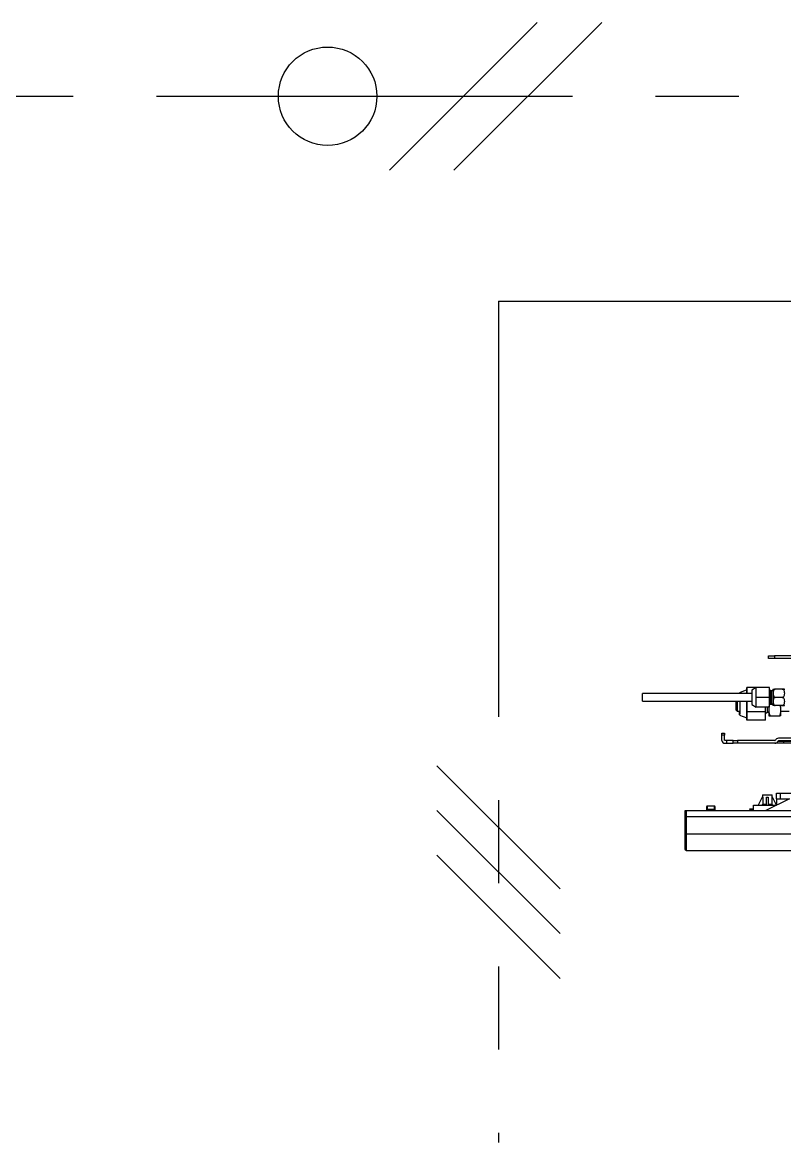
# Model space of a CAD drawing. Header units: millimetres. Extents: x 10547 to 11305, y 9897 to 10391.
# Drawn here: x 11040.17 to 11045.99, y 10105.37 to 10113.93 of the extents above; entities that cross this region are included whole.
import ezdxf

# ---------------------------------------------------------------- set-up
doc = ezdxf.new("R2010")
doc.units = ezdxf.units.MM
doc.linetypes.add('PHANTOM', pattern=[2.5, 1.25, -0.25, 0.25, -0.25, 0.25, -0.25])
doc.linetypes.add('PHANTOM2', pattern=[31.75, 15.875, -3.175, 3.175, -3.175, 3.175, -3.175])
for name, color, linetype in [('LATS_CONTROL_LINE', 2, 'Continuous'), ('LG-AIRCON', 240, 'Continuous'), ('LG-리모컨통신선', 150, 'PHANTOM'), ('LG-통신선', 150, 'PHANTOM2'), ('에어컨', 15, 'Continuous'), ('제어선', 6, 'Continuous')]:
    doc.layers.add(name, color=color, linetype=linetype)

# ---------------------------------------------------------------- blocks, each defined once
blk = doc.blocks.new('A$C079960E7')
at = {"layer": '에어컨', "color": 0, "linetype": 'Continuous'}
for p, q in [((193.6, 294.7, 0), (193.6, 298.8, 0)), ((193.6, 298.8, 0), (194.3, 298.8, 0)), ((194.3, 294.7, 0), (193.6, 294.7, 0)), ((194.3, 298.8, 0), (196.2, 298.8, 0)), ((196.2, 294.7, 0), (194.3, 294.7, 0)), ((196.2, 298.8, 0), (199.1, 298.8, 0)), ((199.1, 294.7, 0), (196.2, 294.7, 0)), ((199.1, 298.8, 0), (202.6, 298.8, 0)), ((202.6, 294.7, 0), (199.1, 294.7, 0)), ((202.6, 298.8, 0), (202.6, 294.7, 0)), ((261.5, 298.8, 0), (202.6, 298.8, 0)), ((261.5, 294.7, 0), (202.6, 294.7, 0)), ((167.7, 240.8, 0), (0, 240.8, 0)), ((0, 240, 0), (0, 240.8, 0)), ((159.9, 246.6, 0), (149.1, 242.1, 0)), ((149.1, 240.8, 0), (149.1, 242, 0)), ((149.1, 242, 0), (149.1, 242, 0)), ((149.1, 242, 0), (149.2, 240.8, 0)), ((160, 243.9, 0), (159.9, 249.9, 0)), ((173.9, 249.9, 0), (159.9, 249.9, 0)), ((159.9, 249.9, 0), (159.9, 246.6, 0)), ((159.9, 246.6, 0), (160, 245.9, 0)), ((160, 245.9, 0), (160, 243.9, 0)), ((160, 240.8, 0), (160, 243.9, 0)), ((160, 243.9, 0), (160, 242.5, 0)), ((160, 242.5, 0), (160, 240.8, 0)), ((174.5, 250.3, 0), (167.7, 245.8, 0)), ((167.7, 245.8, 0), (167.7, 245.3, 0)), ((167.7, 245.3, 0), (167.7, 243.8, 0)), ((167.7, 243.8, 0), (167.7, 241.4, 0)), ((167.7, 241.4, 0), (167.7, 238.4, 0)), ((174.5, 242.7, 0), (174.5, 250.3, 0)), ((194.7, 250.3, 0), (174.5, 250.3, 0)), ((174.5, 235, 0), (174.5, 242.7, 0)), ((194.7, 235, 0), (194.7, 250.3, 0)), ((197, 245.7, 0), (194.7, 245.7, 0)), ((197.9, 244.8, 0), (197, 245.7, 0)), ((197, 245.1, 0), (197, 245.7, 0)), ((197, 243.6, 0), (197, 245.1, 0)), ((197, 241.3, 0), (197, 243.6, 0)), ((197, 238.3, 0), (197, 241.3, 0)), ((200.1, 244.8, 0), (197.9, 244.8, 0)), ((197.9, 244.3, 0), (197.9, 244.8, 0)), ((197.9, 242.9, 0), (197.9, 244.3, 0)), ((197.9, 240.8, 0), (197.9, 242.9, 0)), ((197.9, 238, 0), (197.9, 240.8, 0)), ((200.1, 246, 0), (200.1, 245.5, 0)), ((200.1, 245.5, 0), (200.1, 243.9, 0)), ((200.1, 243.9, 0), (200.1, 241.5, 0)), ((200.1, 241.5, 0), (200.1, 238.4, 0)), ((200.5, 247.6, 0), (200.6, 247.6, 0)), ((200.6, 243.2, 0), (200.5, 241.3, 0)), ((200.5, 241.3, 0), (200.6, 239.5, 0)), ((200.6, 247.6, 0), (201, 247.6, 0)), ((200.9, 245, 0), (200.6, 243.2, 0)), ((201.3, 245.9, 0), (200.9, 245, 0)), ((201, 247.6, 0), (201.3, 247.6, 0)), ((201.3, 247.6, 0), (201.9, 247.6, 0)), ((201.8, 246.7, 0), (201.3, 245.9, 0)), ((202.6, 247.4, 0), (201.8, 246.7, 0)), ((201.9, 247.6, 0), (202.7, 247.6, 0)), ((203.7, 247.6, 0), (202.6, 247.4, 0)), ((202.7, 247.6, 0), (203.7, 247.6, 0)), ((214.5, 247.6, 0), (203.7, 247.6, 0)), ((214.5, 247.6, 0), (215.5, 247.4, 0)), ((215.5, 247.6, 0), (214.5, 247.6, 0)), ((216.3, 247.6, 0), (215.5, 247.6, 0)), ((215.5, 247.4, 0), (216.3, 246.7, 0)), ((216.8, 247.6, 0), (216.3, 247.6, 0)), ((216.3, 246.7, 0), (216.8, 245.9, 0)), ((217.2, 247.6, 0), (216.8, 247.6, 0)), ((216.8, 245.9, 0), (217.2, 245, 0)), ((217.6, 247.6, 0), (217.2, 247.6, 0)), ((217.2, 245, 0), (217.6, 243.2, 0)), ((217.7, 247.6, 0), (217.6, 247.6, 0)), ((217.6, 243.2, 0), (217.7, 241.3, 0)), ((217.7, 241.3, 0), (217.6, 239.5, 0)), ((217.7, 247.6, 0), (217.7, 247.6, 0)), ((0, 237.9, 0), (0, 240, 0)), ((0, 235, 0), (0, 237.9, 0)), ((0, 232.2, 0), (0, 235, 0)), ((0, 230.1, 0), (0, 232.2, 0)), ((0, 229.3, 0), (0, 230.1, 0)), ((0, 229.3, 0), (167.7, 229.3, 0)), ((143.7, 229.3, 0), (143.7, 227.2, 0)), ((143.7, 227.3, 0), (143.7, 229.3, 0)), ((143.7, 225, 0), (143.7, 227.3, 0)), ((143.7, 227.2, 0), (143.7, 225, 0)), ((143.7, 225, 0), (143.7, 221.9, 0)), ((143.7, 222.2, 0), (143.7, 225, 0)), ((143.8, 226.4, 0), (143.8, 229.3, 0)), ((143.8, 229.3, 0), (143.8, 226.8, 0)), ((143.8, 226.8, 0), (143.8, 223.9, 0)), ((143.8, 223.2, 0), (143.8, 226.4, 0)), ((143.8, 223.9, 0), (143.8, 221.3, 0)), ((145.4, 229.3, 0), (145.4, 225.8, 0)), ((145.4, 225.8, 0), (145.4, 222.1, 0)), ((149.2, 229.3, 0), (149.2, 227.4, 0)), ((149.2, 229.3, 0), (149.2, 227.3, 0)), ((149.2, 227.4, 0), (149.2, 225.4, 0)), ((149.2, 227.3, 0), (149.2, 225.3, 0)), ((149.2, 225.4, 0), (149.2, 221.2, 0)), ((149.2, 225.3, 0), (149.2, 221.7, 0)), ((160, 225.5, 0), (160, 229.3, 0)), ((160, 229.3, 0), (160, 227.4, 0)), ((160, 227.4, 0), (160, 225.5, 0)), ((160, 213, 0), (160, 225.5, 0)), ((160, 225.5, 0), (160, 221, 0)), ((167.7, 238.4, 0), (167.7, 235, 0)), ((167.7, 235, 0), (167.7, 231.7, 0)), ((167.7, 231.7, 0), (167.7, 228.7, 0)), ((167.7, 228.7, 0), (167.7, 226.3, 0)), ((167.7, 226.3, 0), (167.7, 224.8, 0)), ((167.7, 224.8, 0), (167.7, 224.2, 0)), ((167.7, 224.2, 0), (174.5, 219.7, 0)), ((174.5, 227.4, 0), (174.5, 235, 0)), ((194.7, 235, 0), (174.5, 235, 0)), ((174.5, 219.7, 0), (174.5, 227.4, 0)), ((194.6, 221.1, 0), (195.6, 224.5, 0)), ((194.7, 219.7, 0), (194.7, 235, 0)), ((194.7, 224.4, 0), (197, 224.4, 0)), ((197, 235, 0), (197, 238.3, 0)), ((197, 231.8, 0), (197, 235, 0)), ((197, 228.8, 0), (197, 231.8, 0)), ((197, 226.5, 0), (197, 228.8, 0)), ((197, 224.9, 0), (197, 226.5, 0)), ((197, 224.4, 0), (197.9, 225.3, 0)), ((197, 224.4, 0), (197, 224.9, 0)), ((197.1, 224.5, 0), (200.1, 224.5, 0)), ((197.9, 235, 0), (197.9, 238, 0)), ((197.9, 232, 0), (197.9, 235, 0)), ((197.9, 229.3, 0), (197.9, 232, 0)), ((197.9, 227.2, 0), (197.9, 229.3, 0)), ((197.9, 225.8, 0), (197.9, 227.2, 0)), ((197.9, 225.3, 0), (197.9, 225.8, 0)), ((197.9, 225.3, 0), (200.1, 225.3, 0)), ((200.1, 238.4, 0), (200.1, 235, 0)), ((200.1, 235, 0), (200.1, 231.7, 0)), ((200.1, 231.7, 0), (200.1, 228.6, 0)), ((200.1, 228.6, 0), (200.1, 226.2, 0)), ((200.1, 226.2, 0), (200.1, 224.6, 0)), ((200.1, 224.6, 0), (200.1, 224.1, 0)), ((200.6, 230.6, 0), (200.5, 228.7, 0)), ((200.5, 228.7, 0), (200.6, 226.9, 0)), ((200.6, 239.5, 0), (200.9, 237.7, 0)), ((200.9, 232.4, 0), (200.6, 230.6, 0)), ((200.6, 226.9, 0), (200.9, 225.1, 0)), ((200.9, 237.7, 0), (201.3, 236.8, 0)), ((201.3, 233.3, 0), (200.9, 232.4, 0)), ((200.9, 225.1, 0), (201.3, 224.2, 0)), ((201.3, 236.8, 0), (201.9, 236, 0)), ((201.8, 234.1, 0), (201.3, 233.3, 0)), ((201.3, 224.2, 0), (201.9, 223.4, 0)), ((202.6, 234.8, 0), (201.8, 234.1, 0)), ((201.9, 236, 0), (202.6, 235.3, 0)), ((202.6, 235.3, 0), (203.7, 235, 0)), ((203.7, 235, 0), (202.6, 234.8, 0)), ((214.5, 235, 0), (203.7, 235, 0)), ((215.5, 235.3, 0), (214.5, 235, 0)), ((214.5, 235, 0), (215.5, 234.8, 0)), ((216.3, 236, 0), (215.5, 235.3, 0)), ((215.5, 234.8, 0), (216.3, 234.1, 0)), ((216.8, 236.8, 0), (216.3, 236, 0)), ((216.3, 234.1, 0), (216.8, 233.3, 0)), ((216.8, 224.2, 0), (216.3, 223.4, 0)), ((217.2, 237.7, 0), (216.8, 236.8, 0)), ((216.8, 233.3, 0), (217.2, 232.4, 0)), ((217.2, 225.1, 0), (216.8, 224.2, 0)), ((217.6, 239.5, 0), (217.2, 237.7, 0)), ((217.2, 232.4, 0), (217.6, 230.6, 0)), ((217.6, 226.9, 0), (217.2, 225.1, 0)), ((217.6, 230.6, 0), (217.7, 228.7, 0)), ((217.7, 228.7, 0), (217.6, 226.9, 0)), ((143.7, 219.8, 0), (143.7, 222.2, 0)), ((143.7, 221.9, 0), (143.7, 219.2, 0)), ((143.7, 218.2, 0), (143.7, 219.8, 0)), ((143.7, 219.2, 0), (143.7, 217.1, 0)), ((143.8, 219.1, 0), (143.7, 217.8, 0)), ((143.7, 217.5, 0), (143.7, 218.2, 0)), ((143.7, 217.8, 0), (143.7, 217.5, 0)), ((143.7, 217.1, 0), (143.7, 215.8, 0)), ((143.7, 215.5, 0), (143.8, 216.2, 0)), ((143.7, 215.8, 0), (143.7, 215.5, 0)), ((143.7, 215.5, 0), (145.4, 213.8, 0)), ((143.8, 220.3, 0), (143.8, 223.2, 0)), ((143.8, 221.3, 0), (143.8, 219.1, 0)), ((143.8, 217.9, 0), (143.8, 220.3, 0)), ((143.8, 216.2, 0), (143.8, 217.9, 0)), ((145.4, 222.1, 0), (145.4, 218.8, 0)), ((145.4, 218.8, 0), (145.4, 216.1, 0)), ((145.4, 216.1, 0), (145.4, 214.4, 0)), ((145.4, 214.4, 0), (145.4, 213.8, 0)), ((145.4, 213.8, 0), (149.1, 213.8, 0)), ((149.2, 214.1, 0), (149.1, 213.4, 0)), ((149.1, 211, 0), (149.1, 213.8, 0)), ((149.1, 213.4, 0), (149.1, 213.8, 0)), ((149.1, 209.1, 0), (149.1, 211, 0)), ((149.1, 208, 0), (149.1, 209.1, 0)), ((149.2, 209, 0), (149.1, 208, 0)), ((149.1, 208, 0), (149.1, 208, 0)), ((149.1, 207.9, 0), (159.9, 203.4, 0)), ((149.2, 221.7, 0), (149.2, 218.4, 0)), ((149.2, 221.2, 0), (149.2, 217.3, 0)), ((149.2, 218.4, 0), (149.2, 215.8, 0)), ((149.2, 217.3, 0), (149.2, 213.8, 0)), ((149.2, 215.8, 0), (149.2, 214.1, 0)), ((149.2, 213.8, 0), (149.2, 211, 0)), ((149.2, 211, 0), (149.2, 209, 0)), ((159.9, 200.1, 0), (160, 206.5, 0)), ((160, 221, 0), (160, 216.6, 0)), ((160, 216.6, 0), (160, 212.7, 0)), ((160, 206.5, 0), (160, 213, 0)), ((188.8, 213, 0), (160, 213, 0)), ((160, 212.7, 0), (160, 209.3, 0)), ((160, 209.3, 0), (160, 206.5, 0)), ((160, 206.5, 0), (160, 204.2, 0)), ((194.7, 219.7, 0), (174.5, 219.7, 0)), ((188.7, 200.1, 0), (188.8, 213, 0)), ((188.8, 213, 0), (188.8, 219.7, 0)), ((188.8, 210.2, 0), (191.1, 212.4, 0)), ((191.1, 219.7, 0), (191.1, 216.7, 0)), ((191.1, 216.7, 0), (191.1, 214.4, 0)), ((191.1, 214.4, 0), (191.1, 212.9, 0)), ((191.1, 212.9, 0), (191.1, 212.4, 0)), ((191.1, 212.4, 0), (194.1, 212.4, 0)), ((194, 218.5, 0), (194.1, 213.3, 0)), ((194.1, 212.9, 0), (194.2, 214.4, 0)), ((194.1, 213.3, 0), (194.1, 209.7, 0)), ((194.1, 212.4, 0), (194.1, 212.9, 0)), ((194.1, 209.7, 0), (194.1, 207.3, 0)), ((194.1, 207.3, 0), (194.1, 206.5, 0)), ((194.1, 206.5, 0), (194.2, 207.3, 0)), ((194.1, 206.5, 0), (194.6, 206.5, 0)), ((194.2, 218.5, 0), (194.4, 219.8, 0)), ((194.2, 219.1, 0), (194.2, 219.7, 0)), ((194.2, 216.7, 0), (194.2, 219.7, 0)), ((194.2, 218.5, 0), (194.2, 219.1, 0)), ((194.2, 213.3, 0), (194.2, 218.5, 0)), ((194.2, 214.4, 0), (194.2, 216.7, 0)), ((194.2, 209.7, 0), (194.2, 213.3, 0)), ((194.8, 209.9, 0), (194.2, 213.3, 0)), ((194.2, 207.3, 0), (194.2, 209.7, 0)), ((194.6, 206.5, 0), (195.8, 206.5, 0)), ((195.8, 206.5, 0), (194.8, 209.9, 0)), ((195.8, 206.5, 0), (210.6, 206.5, 0)), ((200.9, 222.4, 0), (200.5, 222.4, 0)), ((201.3, 222.4, 0), (200.9, 222.4, 0)), ((201.8, 222.4, 0), (201.3, 222.4, 0)), ((202.7, 222.4, 0), (201.8, 222.4, 0)), ((201.9, 223.4, 0), (202.6, 222.7, 0)), ((202.6, 222.7, 0), (203.7, 222.4, 0)), ((203.7, 222.4, 0), (202.7, 222.4, 0)), ((214.5, 222.4, 0), (203.7, 222.4, 0)), ((210.6, 206.5, 0), (211.6, 209.9, 0)), ((211.7, 206.5, 0), (210.6, 206.5, 0)), ((212.2, 218.5, 0), (211.5, 222.5, 0)), ((211.6, 209.9, 0), (212.2, 213.3, 0)), ((212.1, 206.5, 0), (211.7, 206.5, 0)), ((212.1, 206.5, 0), (212.2, 207.3, 0)), ((212.1, 206.5, 0), (212.1, 206.5, 0)), ((212.2, 220.4, 0), (212.2, 222.4, 0)), ((212.2, 218.5, 0), (212.2, 220.4, 0)), ((212.2, 213.3, 0), (212.2, 218.5, 0)), ((212.2, 213.6, 0), (225.3, 213.6, 0)), ((212.2, 209.7, 0), (212.2, 213.3, 0)), ((212.2, 207.3, 0), (212.2, 209.7, 0)), ((215.5, 222.7, 0), (214.5, 222.4, 0)), ((214.5, 222.4, 0), (215.5, 222.4, 0)), ((216.3, 223.4, 0), (215.5, 222.7, 0)), ((215.5, 222.4, 0), (216.3, 222.4, 0)), ((216.3, 222.4, 0), (216.8, 222.4, 0)), ((216.8, 222.4, 0), (217.2, 222.4, 0)), ((217.2, 222.4, 0), (217.7, 222.4, 0)), ((160, 204.2, 0), (159.9, 203.4, 0)), ((159.9, 203.4, 0), (159.9, 200.1, 0)), ((188.7, 200.1, 0), (159.9, 200.1, 0)), ((122, 179.8, 0), (126.1, 179.8, 0)), ((122, 179, 0), (122, 179.8, 0)), ((122, 177.1, 0), (122, 179, 0)), ((126.1, 177.1, 0), (122, 177.1, 0)), ((122, 169, 0), (122, 177.1, 0)), ((126.1, 179.8, 0), (126.1, 179, 0)), ((126.1, 179, 0), (126.1, 177.1, 0)), ((126.1, 169, 0), (126.1, 177.1, 0)), ((271, 172.3, 0), (208.5, 172.3, 0)), ((129.2, 168.7, 0), (126.5, 168.7, 0)), ((126.5, 164.5, 0), (129.2, 164.5, 0)), ((129.2, 164.5, 0), (129.2, 168.7, 0)), ((139.1, 168.7, 0), (129.2, 168.7, 0)), ((129.2, 164.5, 0), (139.1, 164.5, 0)), ((139.1, 164.5, 0), (139.1, 168.7, 0)), ((139.1, 168.7, 0), (142.1, 168.7, 0)), ((142.1, 164.5, 0), (139.1, 164.5, 0)), ((142.1, 168.7, 0), (145.8, 168.7, 0)), ((145.8, 164.5, 0), (142.1, 164.5, 0)), ((145.8, 168.7, 0), (145.8, 164.5, 0)), ((203.1, 168.7, 0), (145.8, 168.7, 0)), ((203.1, 164.5, 0), (145.8, 164.5, 0)), ((203.5, 164.5, 0), (203.1, 164.5, 0)), ((204.9, 164.5, 0), (203.5, 164.5, 0)), ((207, 164.5, 0), (204.9, 164.5, 0)), ((209.9, 164.5, 0), (207, 164.5, 0)), ((207.7, 167.6, 0), (208.4, 167.6, 0)), ((208.4, 167.6, 0), (210.3, 167.6, 0)), ((278.7, 168.1, 0), (208.5, 168.1, 0)), ((213.1, 164.5, 0), (209.9, 164.5, 0)), ((210.3, 167.6, 0), (213.2, 167.6, 0)), ((216.6, 164.5, 0), (213.1, 164.5, 0)), ((213.2, 167.6, 0), (216.6, 167.6, 0)), ((216.6, 168.1, 0), (216.6, 168, 0)), ((216.6, 168, 0), (216.6, 167.6, 0)), ((216.6, 167.6, 0), (278.7, 167.6, 0)), ((216.6, 167.6, 0), (216.6, 165.4, 0)), ((216.6, 165.4, 0), (216.6, 164.5, 0)), ((278.7, 164.5, 0), (216.6, 164.5, 0)), ((205.8, 88.2, 0), (211.2, 88.2, 0)), ((205.8, 79.2, 0), (205.8, 88.2, 0)), ((211.2, 88.2, 0), (211.2, 79.2, 0)), ((211.2, 88.2, 0), (251.6, 88.2, 0)), ((170.4, 61.2, 0), (170.4, 69.3, 0)), ((170.4, 69.3, 0), (205.7, 69.3, 0)), ((183.6, 81.9, 0), (177.3, 69.3, 0)), ((182.7, 69.3, 0), (183, 69.3, 0)), ((183, 69.3, 0), (183.3, 69.4, 0)), ((183.3, 69.4, 0), (183.6, 69.5, 0)), ((183.6, 81.9, 0), (184.5, 81.9, 0)), ((183.6, 69.5, 0), (183.9, 69.7, 0)), ((183.9, 69.7, 0), (184.1, 69.9, 0)), ((184.1, 69.9, 0), (184.3, 70.2, 0)), ((184.3, 70.2, 0), (184.4, 70.4, 0)), ((184.4, 85.5, 0), (184.4, 81.9, 0)), ((184.4, 85.5, 0), (185, 85.5, 0)), ((184.4, 70.4, 0), (184.5, 70.7, 0)), ((184.5, 81.9, 0), (184.5, 71.1, 0)), ((184.5, 71.1, 0), (185.6, 71.1, 0)), ((184.5, 70.9, 0), (184.5, 71.1, 0)), ((184.5, 70.7, 0), (184.5, 70.9, 0)), ((185, 85.5, 0), (186.5, 85.5, 0)), ((185.6, 71.1, 0), (187.6, 71.1, 0)), ((186.5, 85.5, 0), (188.9, 85.5, 0)), ((187.6, 71.1, 0), (190.3, 71.1, 0)), ((188.9, 85.5, 0), (191.6, 85.5, 0)), ((225.5, 79.2, 0), (189.5, 61.2, 0)), ((190.3, 81.9, 0), (193, 81.9, 0)), ((190.3, 69.3, 0), (190.3, 81.9, 0)), ((191.6, 85.5, 0), (194.4, 85.5, 0)), ((193, 81.9, 0), (193, 69.3, 0)), ((193, 71.1, 0), (195.6, 71.1, 0)), ((194.4, 85.5, 0), (196.7, 85.5, 0)), ((195.6, 71.1, 0), (197.6, 71.1, 0)), ((196.7, 85.5, 0), (198.3, 85.5, 0)), ((197.6, 71.1, 0), (198.7, 71.1, 0)), ((198.3, 85.5, 0), (198.8, 85.5, 0)), ((198.7, 81.9, 0), (198.7, 71.1, 0)), ((198.7, 81.9, 0), (199.6, 81.9, 0)), ((198.7, 71.1, 0), (198.7, 70.8, 0)), ((198.7, 70.8, 0), (198.8, 70.5, 0)), ((198.8, 81.9, 0), (198.8, 85.5, 0)), ((198.8, 70.5, 0), (198.9, 70.2, 0)), ((198.9, 70.2, 0), (199.1, 70, 0)), ((199.1, 70, 0), (199.3, 69.8, 0)), ((199.3, 69.8, 0), (199.5, 69.6, 0)), ((199.5, 69.6, 0), (199.8, 69.4, 0)), ((205.8, 69.4, 0), (199.6, 81.9, 0)), ((199.8, 69.4, 0), (200.1, 69.3, 0)), ((200.1, 69.3, 0), (200.3, 69.3, 0)), ((200.3, 69.3, 0), (200.5, 69.3, 0)), ((205.8, 79.2, 0), (205.8, 69.4, 0)), ((205.8, 79.2, 0), (225.5, 79.2, 0)), ((65.3, 52.7, 0), (65.3, 61.2, 0)), ((65.3, 61.2, 0), (65.8, 61.2, 0)), ((65.3, 46.7, 0), (65.3, 52.7, 0)), ((65.3, 52.6, 0), (65.3, 52.7, 0)), ((65.3, 52.7, 0), (65.3, 52.7, 0)), ((65.3, 52.7, 0), (65.3, 52.7, 0)), ((65.4, 52.5, 0), (65.3, 52.6, 0)), ((65.3, 52.6, 0), (65.3, 52.6, 0)), ((65.6, 52.4, 0), (65.4, 52.5, 0)), ((65.7, 52.4, 0), (65.6, 52.4, 0)), ((66, 52.3, 0), (65.7, 52.4, 0)), ((65.8, 61.2, 0), (67.1, 61.2, 0)), ((66.2, 52.3, 0), (66, 52.3, 0)), ((66.5, 52.2, 0), (66.2, 52.3, 0)), ((66.8, 52.2, 0), (66.5, 52.2, 0)), ((67.1, 52.2, 0), (66.8, 52.2, 0)), ((67.1, 61.2, 0), (67.1, 52.2, 0)), ((67.1, 61.2, 0), (260.6, 61.2, 0)), ((67.1, 52.2, 0), (260.6, 52.2, 0)), ((67.1, 52.2, 0), (67.1, 45.9, 0)), ((98.6, 66.9, 0), (98.6, 67.5, 0)), ((98.6, 65.3, 0), (98.6, 66.9, 0)), ((98.6, 63, 0), (98.6, 65.3, 0)), ((98.6, 61.2, 0), (98.6, 63, 0)), ((98.6, 63, 0), (98.8, 63, 0)), ((98.8, 63, 0), (99.5, 63, 0)), ((99.5, 68.4, 0), (110.3, 68.4, 0)), ((99.5, 68.4, 0), (99.5, 67.7, 0)), ((99.5, 67.7, 0), (99.5, 65.7, 0)), ((99.5, 65.7, 0), (99.5, 63, 0)), ((110.3, 63, 0), (99.5, 63, 0)), ((99.5, 63, 0), (99.5, 61.2, 0)), ((110.3, 67.7, 0), (110.3, 68.4, 0)), ((110.3, 65.7, 0), (110.3, 67.7, 0)), ((110.3, 63, 0), (110.3, 65.7, 0)), ((110.3, 61.2, 0), (110.3, 63, 0)), ((110.9, 63, 0), (110.3, 63, 0)), ((111.2, 63, 0), (110.9, 63, 0)), ((111.2, 67.5, 0), (111.2, 66.9, 0)), ((111.2, 66.9, 0), (111.2, 65.3, 0)), ((111.2, 65.3, 0), (111.2, 63, 0)), ((111.2, 63, 0), (111.2, 61.2, 0)), ((164.6, 62.8, 0), (164.6, 63.9, 0)), ((164.6, 63.9, 0), (165.3, 63.9, 0)), ((165.3, 62.8, 0), (164.6, 62.8, 0)), ((165.3, 63.9, 0), (167.3, 63.9, 0)), ((167.3, 62.8, 0), (165.3, 62.8, 0)), ((167.3, 63.9, 0), (170, 63.9, 0)), ((170, 62.8, 0), (167.3, 62.8, 0)), ((170, 63.9, 0), (170, 62.8, 0)), ((170, 63.9, 0), (170.4, 63.9, 0)), ((170, 62.8, 0), (170.4, 62.8, 0)), ((65.3, 41.3, 0), (65.3, 46.7, 0)), ((65.3, 36.7, 0), (65.3, 41.3, 0)), ((65.3, 33, 0), (65.3, 36.7, 0)), ((67.1, 45.9, 0), (67.1, 40.2, 0)), ((67.1, 40.2, 0), (67.1, 35.4, 0)), ((67.1, 35.4, 0), (67.1, 31.4, 0)), ((65.3, 30.1, 0), (65.3, 33, 0)), ((65.3, 28.3, 0), (65.3, 30.1, 0)), ((65.3, 27.5, 0), (65.3, 28.3, 0)), ((65.3, 1.8, 0), (65.3, 27.5, 0)), ((65.8, 26.2, 0), (65.3, 27.5, 0)), ((67.1, 25.7, 0), (65.8, 26.2, 0)), ((67.1, 31.4, 0), (67.1, 28.5, 0)), ((67.1, 28.5, 0), (67.1, 26.5, 0)), ((67.1, 26.5, 0), (67.1, 25.7, 0)), ((67.1, 25.7, 0), (260.6, 25.7, 0)), ((67.1, 25.7, 0), (67.1, 0, 0)), ((65.8, 0.5, 0), (65.3, 1.8, 0)), ((67.1, 0, 0), (65.8, 0.5, 0)), ((67.1, 0, 0), (260.6, 0, 0))]:
    blk.add_line(p, q, dxfattribs=at)
for centre, radius, start, end in [((203.7, 246, 0), 3.6, 152.7263, 180), ((214.5, 246, 0), 3.6, 7.7889, 27.2651), ((203.7, 224.1, 0), 3.6, 180, 207.2651), ((214.5, 224.1, 0), 3.6, 332.7263, 352.2111), ((208.5, 167.2, 0), 5.04, 90, 156.8002), ((126.5, 169, 0), 4.5, 180, 270), ((126.5, 169, 0), 0.36, 180, 270), ((203.1, 169.6, 0), 0.9, 270, 336.8002), ((203.1, 169.6, 0), 5.04, 270, 336.8002), ((208.5, 167.2, 0), 0.9, 90, 156.8002), ((99.5, 67.5, 0), 0.9, 90, 180), ((110.3, 67.5, 0), 0.9, 0, 90)]:
    blk.add_arc(centre, radius, start, end, dxfattribs=at)
blk = doc.blocks.new('LATS_CTRL_S2CORE')
at = {"layer": 'LATS_CONTROL_LINE', "color": 1}
for p, q in [((98.6, 75), (-51.4, -75)), ((164.1, 75), (14.1, -75))]:
    blk.add_line(p, q, dxfattribs=at)
blk.add_circle((-114.1, 0), 50, dxfattribs=at)

msp = doc.modelspace()

# ---------------------------------------------------------------- linework, layer by layer
at = {"layer": 'LG-리모컨통신선', "color": 1, "ltscale": 20}
for p, q in [((11043.3371, 10108.2483), (11044.2774, 10107.308)), ((11043.3371, 10107.9063), (11044.2774, 10106.966)), ((11043.3371, 10107.5643), (11044.2774, 10106.624))]:
    msp.add_line(p, q, dxfattribs=at)
at = {"layer": 'LG-통신선', "ltscale": 0.2}
for q in [(11049.3429, 10111.7952), (11043.8073, 10105.3696)]:
    msp.add_line((11043.8073, 10111.7952), q, dxfattribs=at)
at = {"layer": '제어선', "linetype": 'PHANTOM2', "ltscale": 0.2}
msp.add_line((11034.8463, 10113.361), (11050.159, 10113.361), dxfattribs=at)

# ---------------------------------------------------------------- block references
at = {"layer": 'LG-AIRCON', "xscale": 0.004976538546813596, "yscale": 0.004976538546813596, "zscale": 0.004976538546813596}
msp.add_blockref('A$C079960E7', (11044.9061, 10107.6007), dxfattribs=at)
at = {"layer": '제어선', "color": 1, "xscale": 0.007522631668163623, "yscale": 0.007522631668163623, "zscale": 0.007522631668163623}
msp.add_blockref('LATS_CTRL_S2CORE', (11043.3611, 10113.361), dxfattribs=at)

doc.saveas('drawing.dxf')
